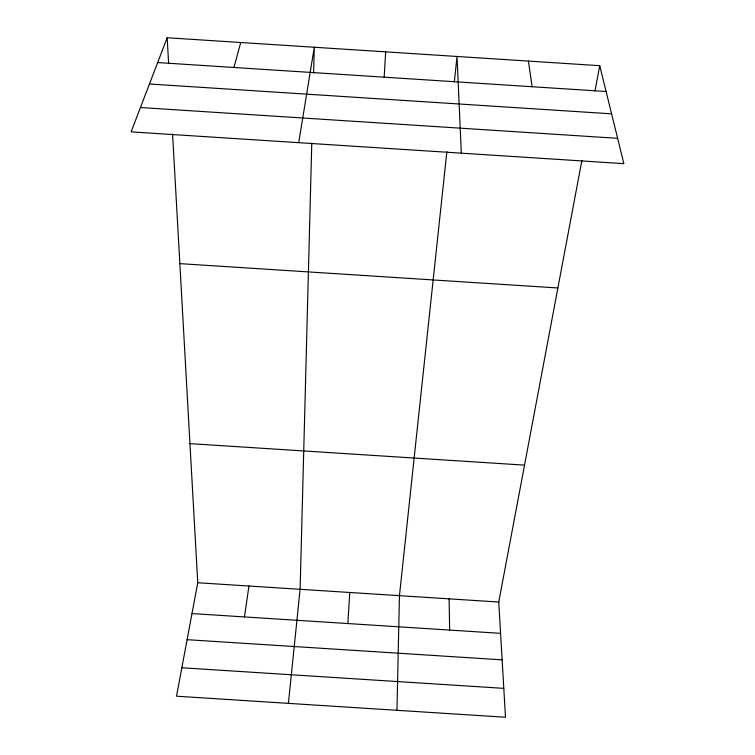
<?xml version="1.0" encoding="UTF-8"?>
<svg xmlns="http://www.w3.org/2000/svg" width="755" height="755" viewBox="0 0 755 755"><rect width="100%" height="100%" fill="white"/><g stroke="black" fill="none" stroke-linecap="round" stroke-linejoin="round"><path stroke-width="1.13" d="M396.96 710.304L399.442 595.667L446.856 151.708M311.787 142.997L300.113 589.306L288.401 703.358M313.618 72.942L314.288 47.254L298.706 142.676M384.172 77.18L385.663 51.859M347.847 623.554L349.782 592.486M454.302 82.031L457.03 56.474L461.314 153.161M244.46 616.929L248.933 586.022M172.574 134.012L197.753 582.747L176.528 696.204L505.491 717.25L498.753 602.028L581.897 160.419M594.949 91.11L599.734 65.685L167.176 37.75L131.125 131.87L623.875 163.646L599.734 65.685M233.937 67.478L240.732 42.497M187.098 639.683L502.132 659.851M181.851 667.76L503.802 688.362M157.672 62.552L606.095 91.506M149.452 84.003L611.607 113.835M140.449 107.531L617.637 138.316M179.85 263.637L557.888 287.976M189.949 443.638L524.527 465.127M197.753 582.747L498.753 602.028M191.987 613.57L500.584 633.332M528.387 61.079L532.133 86.731M167.176 37.75L168.629 63.59M449.102 598.847L449.678 630.076"/></g></svg>
